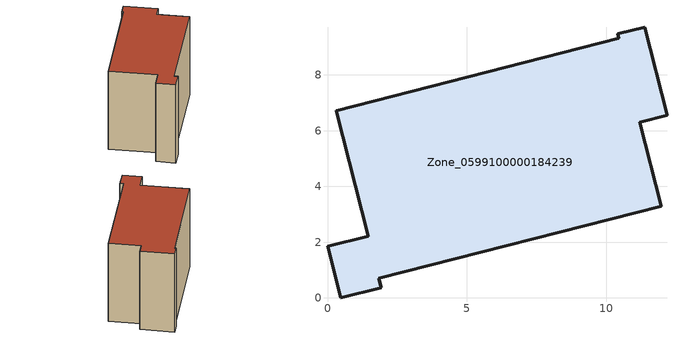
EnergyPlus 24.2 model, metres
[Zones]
Zone_0599100000184239
 floor ground (C_G): 11.98,3.3 1.84,0.71 1.93,0.37 0.47,0 0,1.85 1.46,2.22 0.32,6.72 10.45,9.32 10.41,9.47 11.38,9.72 12.18,6.55 11.21,6.3 z0
 wall outside (C_F): 1.46,2.22 0,1.85 0.47,0 1.93,0.37 1.84,0.71 11.98,3.3 11.21,6.3 12.18,6.55 11.38,9.72 10.41,9.47 10.45,9.32 0.32,6.72 1.46,2.22 z0:8.55
 roof outside (C_R): 0.32,6.72 1.46,2.22 0,1.85 0.47,0 1.93,0.37 1.84,0.71 11.98,3.3 11.21,6.3 12.18,6.55 11.38,9.72 10.41,9.47 10.45,9.32 z8.55
[BUILDING]
Pand.0599100000184239: North Axis=0; Terrain=City; Loads Convergence Tolerance Value=0.04; Temperature Convergence Tolerance Value=0.4; Solar Distribution=FullExterior; Maximum Number of Warmup Days=25; Minimum Number of Warmup Days=1
[Site:Location]
Rotterdam.The.Hague.AP_ZH_NLD Design_Conditions: Latitude=51.96; Longitude=4.45; Time Zone=1; Elevation=-4.5
[SITE:GROUNDTEMPERATURE:BUILDINGSURFACE]
18, 18, 18, 18, 18, 18, 18, 18, 18, 18, 18, 18
[MATERIAL] Thermal Absorptance=0.9; Solar Absorptance=0.7; Visible Absorptance=0.7
Name | Roughness | Thickness | Conductivity | Density | Specific Heat
G.TI.1975-1991 | MediumSmooth | 0.15 | 0.288461 | 540 | 1210
F.TI.1975-1991 | Rough | 0.3 | 0.230769 | 1920 | 840
R.TI.1975-1991 | MediumRough | 0.2 | 0.153846 | 1500 | 1000
[CONSTRUCTION]
C_G: G.TI.1975-1991
C_F: F.TI.1975-1991
C_R: R.TI.1975-1991
[ZONE]
Zone_0599100000184239: Type=1; Multiplier=1; Ceiling Height=Autocalculate; Volume=Autocalculate; Floor Area=autocalculate; Part of Total Floor Area=Yes
[ZONEINFILTRATION:DESIGNFLOWRATE]
Infil_Zone_0599100000184239: Zone or ZoneList or Space or SpaceList=Zone_0599100000184239; Schedule=AlwaysOn; Design Flow Rate Calculation Method=Flow/Area; Flow Rate per Floor Area=0.003; Constant Term Coefficient=1; Temperature Term Coefficient=0; Velocity Term Coefficient=0; Velocity Squared Term Coefficient=0
[HVACTEMPLATE:ZONE:IDEALLOADSAIRSYSTEM]
Zone_0599100000184239: Maximum Heating Supply Air Temperature=50; Minimum Cooling Supply Air Temperature=13; Maximum Heating Supply Air Humidity Ratio=0.0156; Minimum Cooling Supply Air Humidity Ratio=0.0077; Heating Limit=NoLimit; Cooling Limit=NoLimit; Dehumidification Control Type=ConstantSensibleHeatRatio; Cooling Sensible Heat Ratio=0.7; Dehumidification Setpoint=60; Humidification Control Type=None; Humidification Setpoint=30; Outdoor Air Method=None; Outdoor Air Flow Rate per Person=0.00944; Outdoor Air Flow Rate per Zone Floor Area=0; Outdoor Air Flow Rate per Zone=0; Demand Controlled Ventilation Type=None; Outdoor Air Economizer Type=NoEconomizer; Heat Recovery Type=None; Sensible Heat Recovery Effectiveness=0.7; Latent Heat Recovery Effectiveness=0.65
[ZONECONTROL:THERMOSTAT]
ThermostatControl_Zone_0599100000184239: Zone or ZoneList=Zone_0599100000184239; Control Type Schedule=DualSetpointControlType; Control 1=Thermostat_Zone_0599100000184239; Temperature Difference Between Cutout And Setpoint=0
[THERMOSTATSETPOINT:DUALSETPOINT]
Thermostat_Zone_0599100000184239: Heating Setpoint Temperature Schedule=HeatingSetpoint_Zone_0599100000184239; Cooling Setpoint Temperature Schedule=CoolingSetpoint_Zone_0599100000184239
[SCHEDULE:COMPACT]
HeatingSetpoint_Zone_0599100000184239: Through: 12/31, For: AllDays, Until: 24:00, 21
CoolingSetpoint_Zone_0599100000184239: Through: 12/31, For: AllDays, Until: 24:00, 24
DualSetpointControlType: Through: 12/31, For: AllDays, Until: 24:00, 4
AlwaysOn: Through: 12/31, For: AllDays, Until: 24:00, 1
